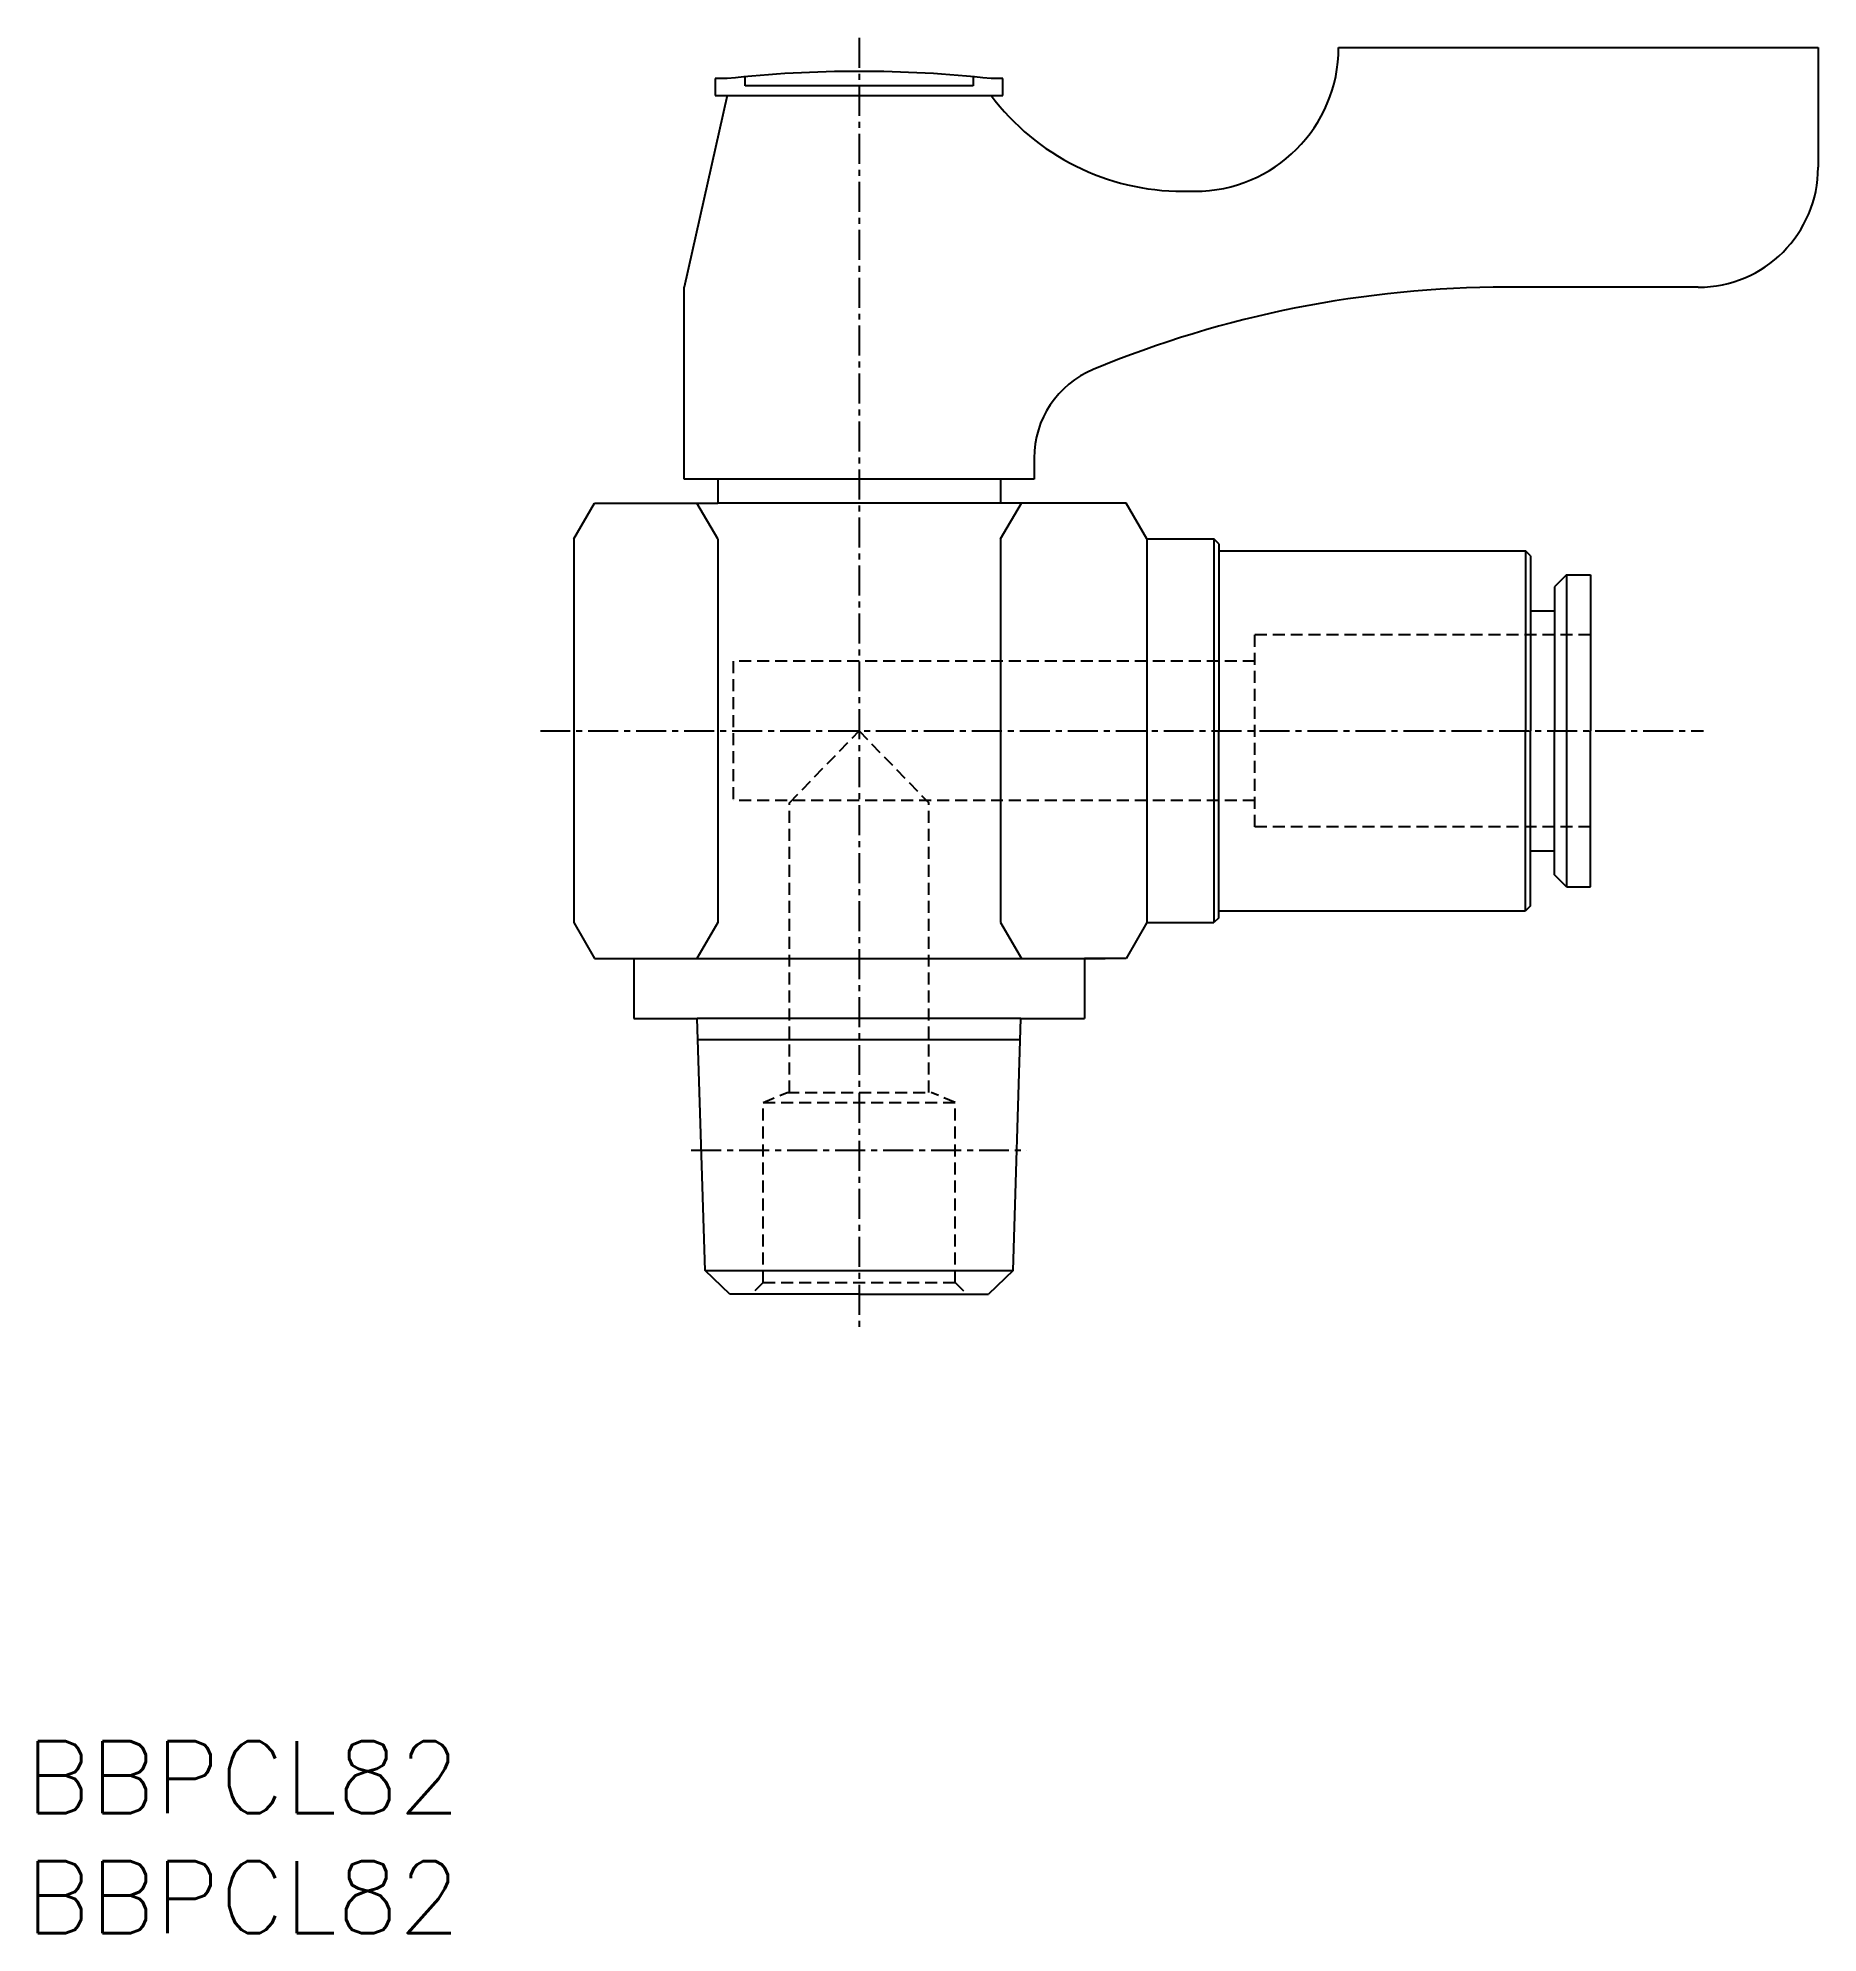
# Model space of a CAD drawing. Extents: x 0.5 to 74.8, y 0 to 79.
import ezdxf

# ---------------------------------------------------------------- set-up
doc = ezdxf.new("R2010")
doc.units = 0
doc.linetypes.add('CENTER', pattern=[2, 1.25, -0.25, 0.25, -0.25])
doc.linetypes.add('DASHED', pattern=[0.75, 0.5, -0.25])
doc.layers.get('0').update_dxf_attribs({"linetype": 'CONTINUOUS'})
doc.layers.add('CENTER', color=1, linetype='CENTER')
doc.styles.get("Standard").update_dxf_attribs({"font": 'txt.shx'})

# ---------------------------------------------------------------- blocks, each defined once
blk = doc.blocks.new('*U4')
at = {"color": 7, "linetype": 'CONTINUOUS'}
blk.add_text('BBPCL82', height=3, dxfattribs=at).set_placement((0, 5))
blk = doc.blocks.new('*U5')
at = {"color": 7, "linetype": 'CONTINUOUS'}
blk.add_text('BBPCL82', height=3, dxfattribs=at).set_placement((0, 0))

msp = doc.modelspace()

# ---------------------------------------------------------------- linework, layer by layer
at = {"color": 7, "linetype": 'CONTINUOUS'}
for p, q in [((54.77, 78.639), (74.77, 78.639)), ((74.77, 78.639), (74.77, 73.639)), ((29.27, 77.339), (28.77, 77.339)), ((28.77, 77.339), (28.77, 76.639)), ((30.02, 77.039), (30.02, 77.416)), ((39.52, 77.039), (30.02, 77.039)), ((39.52, 77.416), (39.52, 77.039)), ((40.77, 77.339), (40.27, 77.339)), ((40.77, 76.639), (40.77, 77.339)), ((29.27, 76.639), (27.47, 68.639)), ((28.77, 76.639), (30.42, 76.639)), ((29.27, 76.639), (40.27, 76.639)), ((39.12, 76.639), (40.77, 76.639)), ((48.27, 72.639), (48.77, 72.639)), ((27.47, 60.639), (27.47, 68.639)), ((69.77, 68.639), (61.77, 68.639)), ((42.07, 61.514), (42.07, 60.639)), ((28.87, 60.639), (27.47, 60.639)), ((28.87, 60.639), (28.87, 59.639)), ((40.67, 60.639), (28.87, 60.639)), ((40.67, 60.639), (40.67, 59.639)), ((42.07, 60.639), (40.67, 60.639)), ((22.87, 58.139), (23.736, 59.639)), ((23.736, 59.639), (28.87, 59.639)), ((28.87, 58.139), (28.004, 59.639)), ((40.67, 59.639), (28.87, 59.639)), ((45.904, 59.639), (40.67, 59.639)), ((40.67, 58.139), (41.536, 59.639)), ((46.77, 58.139), (45.904, 59.639)), ((22.87, 58.139), (22.87, 42.139)), ((28.87, 58.139), (28.87, 50.139)), ((40.67, 58.139), (40.67, 42.139)), ((46.77, 58.139), (46.77, 50.139)), ((46.77, 58.139), (49.57, 58.139)), ((49.77, 57.939), (49.57, 58.139)), ((49.57, 58.139), (49.57, 42.139)), ((49.77, 57.939), (49.77, 50.139)), ((49.77, 57.639), (62.57, 57.639)), ((62.77, 57.439), (62.57, 57.639)), ((62.57, 57.639), (62.57, 50.139)), ((62.77, 57.439), (62.77, 50.139)), ((64.27, 56.639), (63.77, 56.139)), ((63.77, 56.139), (63.77, 50.139)), ((64.27, 56.639), (65.27, 56.639)), ((64.27, 56.639), (64.27, 43.639)), ((65.27, 56.639), (65.27, 50.139)), ((62.77, 55.139), (63.77, 55.139)), ((28.87, 50.139), (28.87, 42.139)), ((46.77, 50.139), (46.77, 42.139)), ((49.77, 42.339), (49.77, 50.139)), ((62.57, 42.639), (62.57, 50.139)), ((62.77, 42.839), (62.77, 50.139)), ((63.77, 44.139), (63.77, 50.139)), ((65.27, 43.639), (65.27, 50.139)), ((62.77, 45.139), (63.77, 45.139)), ((64.27, 43.639), (63.77, 44.139)), ((64.27, 43.639), (65.27, 43.639)), ((62.77, 42.839), (62.57, 42.639)), ((22.87, 42.139), (23.736, 40.639)), ((28.87, 42.139), (28.004, 40.639)), ((40.67, 42.139), (41.536, 40.639)), ((46.77, 42.139), (45.904, 40.639)), ((46.77, 42.139), (49.57, 42.139)), ((49.77, 42.339), (49.57, 42.139)), ((49.77, 42.639), (62.57, 42.639)), ((23.736, 40.639), (25.37, 40.639)), ((25.37, 40.639), (25.37, 38.139)), ((25.37, 40.639), (45.037, 40.639)), ((41.536, 40.639), (43.17, 40.639)), ((44.17, 40.639), (44.17, 38.139)), ((45.904, 40.639), (44.17, 40.639)), ((25.37, 38.139), (28.02, 38.139)), ((28.348, 27.639), (28.02, 38.139)), ((41.52, 38.139), (28.02, 38.139)), ((41.192, 27.639), (41.52, 38.139)), ((41.52, 38.139), (44.17, 38.139)), ((41.492, 37.255), (28.047, 37.255)), ((29.379, 26.639), (28.348, 27.639)), ((28.348, 27.639), (41.192, 27.639)), ((41.192, 27.639), (40.16, 26.639)), ((34.77, 26.639), (29.379, 26.639)), ((34.77, 26.639), (40.16, 26.639))]:
    msp.add_line(p, q, dxfattribs=at)
at = {"color": 3, "linetype": 'DASHED'}
for p, q in [((65.27, 54.139), (51.27, 54.139)), ((51.27, 46.139), (51.27, 54.139)), ((51.27, 53.039), (29.52, 53.039)), ((29.52, 53.039), (29.52, 47.239)), ((31.87, 47.139), (34.77, 50.139)), ((34.77, 50.139), (37.67, 47.139)), ((51.27, 47.239), (29.52, 47.239)), ((31.87, 35.054), (31.87, 47.139)), ((37.67, 35.054), (37.67, 47.139)), ((65.27, 46.139), (51.27, 46.139)), ((30.77, 34.639), (31.77, 35.054)), ((31.77, 35.054), (37.77, 35.054)), ((38.77, 34.639), (37.77, 35.054)), ((30.77, 34.639), (38.77, 34.639)), ((30.77, 27.139), (30.77, 34.639)), ((38.77, 27.139), (38.77, 34.639)), ((30.77, 27.139), (30.27, 26.639)), ((30.77, 27.139), (38.77, 27.139)), ((38.77, 27.139), (39.27, 26.639))]:
    msp.add_line(p, q, dxfattribs=at)
at = {"color": 7, "linetype": 'CONTINUOUS'}
for centre, radius, start, end in [((48.77, 78.639), 6, 270, 0), ((34.77, 27.073), 50.567, 83.75574, 96.24426), ((48.27, 82.639), 10, 216.8699, 270), ((69.77, 73.639), 5, 270, 0), ((61.77, 23.639), 45, 90, 112.5151), ((46.07, 61.514), 4, 112.5151, 180)]:
    msp.add_arc(centre, radius, start, end, dxfattribs=at)
at = {"layer": 'CENTER', "color": 1, "linetype": 'CENTER'}
for p, q in [((34.77, 79.036), (34.77, 25.242)), ((21.473, 50.139), (69.996, 50.139)), ((27.77, 32.649), (41.77, 32.649))]:
    msp.add_line(p, q, dxfattribs=at)

# ---------------------------------------------------------------- block references
at = {"color": 7, "linetype": 'CONTINUOUS'}
for name in ['*U4', '*U5']:
    msp.add_blockref(name, (0, 0), dxfattribs=at)

doc.saveas('drawing.dxf')
